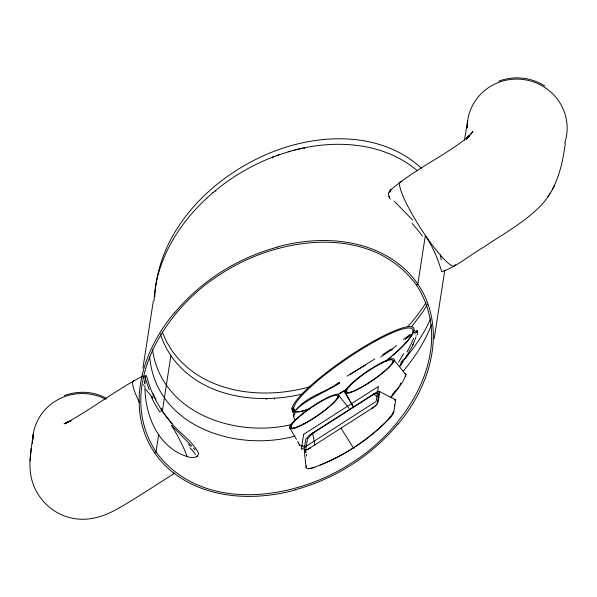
<?xml version="1.0" encoding="UTF-8"?>
<svg xmlns="http://www.w3.org/2000/svg" width="597" height="597" viewBox="0 0 597 597"><rect width="100%" height="100%" fill="white"/><g stroke="black" fill="none" stroke-linecap="round" stroke-linejoin="round"><path stroke-width="0.9" d="M143.302 384.625L143.295 385.416M144.929 383.983C145.138 374.506 145.646 371.162 148.571 382.968C152.713 396.139 159.668 408.326 168.339 419.042C176.981 431.765 192.04 439.765 198.734 453.623C195.868 461.615 183.495 455.339 178.257 452.899C154.757 439.84 144.743 411.378 144.922 385.677M154.772 296.799C157.809 232.703 207.995 180.458 264.299 155.392C313.537 133.153 379.408 129.362 421.445 168.264M154.086 300.716C155.832 260.911 178.085 224.651 206.763 198.144M32.499 439.25C30.828 451.653 28.507 464.265 31.104 476.719C35.133 497.316 52.111 514.524 72.834 518.293C88.199 521.442 103.736 516.606 117.079 509.122C136.765 497.861 155.616 485.227 174.787 473.115M466.981 127.997L467.13 126.303M467.578 121.206L467.279 124.601A50.014 48.551 8.8 0 1 526.166 79.976A50.014 48.551 8.8 0 1 564.792 142.862M32.574 441.004L32.335 443.646L32.522 441.81M32.731 439.243L33.119 434.84M306.388 465.764C304.56 470.137 310.612 468.615 312.671 467.854M31.231 448.481L30.037 460.712M32.693 440.004L33.216 434.571M467.018 127.833L467.712 120.594M298.776 443.25C298.679 446.414 303.283 446.131 305.47 446.243M391.983 348.864L391.893 349.551L380.655 356.991M293.478 413.96L293.358 415.213M390.811 397.55L397.505 389.468L402.714 381.781L405.826 375.461L405.96 373.961L405.117 373.707M142.937 368.05L153.325 300.948M160.959 411.878L161.481 408.535M158.668 434.735L156.011 451.907C201.286 513.659 294.209 500.48 351.029 463.287C407.676 428.415 457.795 348.984 416.437 285.015C371.162 223.263 278.247 236.442 221.427 273.642C164.779 308.507 114.654 387.938 156.011 451.907L154.623 452.795M162.347 410.99L170.906 355.678L166.324 348.163L162.451 340.006L160.302 333.887M393.356 411.699L393.192 412.751M434.198 338.633L444.817 270.06M467.279 123.392L464.451 140.161M565.322 143.205C562.217 167.235 555.897 192.518 537.069 209.278C521.099 224.345 501.644 235.017 483.54 247.248C469.6 255.15 457.317 266.434 441.996 271.672M394.326 405.415L394.401 404.967M389.162 192.174L389.274 191.764M393.162 412.9L393.132 413.012A12.097 0.746 -66.8 0 0 393.132 412.878M294.858 411.669C304.768 396.766 325.492 392.602 339.238 382.371A1.664 0.5 59.9 0 1 339.171 383.349C324.835 392.722 307.448 398.348 295.179 410.706M415.967 337.036L415.81 337.521M415.579 338.193L415.184 339.268M293.381 411.587L293.075 412.728L292.366 409.751M414.893 340.029L414.654 340.618M197.391 456.399L197.577 455.75A50.014 48.551 8.8 0 1 196.45 456.914M310.507 448.048C309.433 447.384 305.485 451.772 304.171 449.526L305.806 439.138L309.544 435.012L377.073 391.848L379.356 391.401L395.669 399.841L393.983 411.4L392.833 413.773A9.462 1.537 -45.9 0 1 390.52 417.303L390.162 417.676M414.4 341.223L414.049 342.059M430.691 318.485C424.34 333.283 415.064 346.656 404.773 358.969M431.489 324.664C424.967 341.603 415.072 357.073 403.385 370.916M413.863 342.484L413.467 343.365M413.363 343.588L412.482 345.447M413.243 344.529L405.236 358.424M552.568 188.868L554.71 185.189M548.009 196.749L549.971 193.368M407.624 354.454L399.706 366.431M293.955 410.393L294.612 409.408M427.31 304.552L423.198 311.35L411.482 326.947M393.027 413.46L387.804 420.057A203.898 201.204 53.7 0 1 353.394 447.884M426.131 302.403L425.325 303.694A191.018 185.428 8.8 0 1 407.803 326.708M400.594 384.184L400.296 384.662M466.399 138.877L468.264 135.915L466.541 138.892L472.951 131.624L466.481 138.832L467.026 138.064M399.43 386.005L399.094 386.513M294.605 411.505L294.881 411.109M398.221 387.796L397.289 389.11M402.699 362.185L399.841 366.155M397.005 389.513L396.707 389.908M174.354 312.806C148.071 344.066 131.034 387.781 143.049 428.474A90.281 87.64 8.8 0 0 154.608 452.81A90.281 87.64 8.8 0 0 173.234 472.608M398.095 424.116C424.377 392.863 441.414 349.141 429.4 308.448A90.281 87.64 8.8 0 0 417.84 284.112A90.281 87.64 8.8 0 0 399.221 264.314M393.087 394.565L392.513 395.259M392.281 395.535L391.93 395.953M466.481 138.832L469.309 135.952L466.779 138.295M391.811 396.095L390.722 397.341M390.192 190.503C413.878 169.391 443.944 156.563 468.63 136.579M387.498 420.422L388.266 419.654M387.296 420.624C368.222 439.78 345.185 454.966 320.096 465.026M396.423 345.447L391.893 349.551A1.664 0.985 54.4 0 1 390.542 349.484L382.684 354.693M206.749 198.159L212.935 192.674M310.44 447.66L309.268 448.623M212.942 192.667C232.457 176.093 255.053 163.138 279.239 154.713M375.177 406.266L377.267 403.721L378.879 393.319L378.55 392.871L373.707 394.311L312.619 433.452L307.477 438.952L305.821 449.414L306.567 449.937M403.415 339.574L410.154 334.41M405.214 339.372L412.206 334.059M340.977 428.086L353.372 447.929A203.89 201.196 53.7 0 1 313.723 467.548L312.574 467.914M374.028 407.139L373.521 407.467M308.955 448.84L308.321 449.243M416.437 285.015L417.825 284.127L425.295 235.89C432.87 246.561 437.817 258.777 441.593 271.225M310.216 447.817L372.222 408.191M394.333 400.184L395.512 399.729M373.461 407.505L372.461 408.072M69.842 421.325L64.043 423.818L69.006 421.624L65.991 423.019C91.96 408.915 115.43 390.468 141.519 376.692M307.701 449.563L306.955 449.854M336.23 384.632L339.111 383.05M313.597 467.503L313.097 467.705M389.938 191.279L390.572 191.033M313.746 467.444L314.47 467.175M273.844 156.675L272.381 157.235L272.739 158.078M68.558 421.773L69.215 421.527M276.777 155.586L277.269 155.407M277.762 155.235L278.254 155.056M278.747 154.884L290.194 151.257M69.468 421.415L67.058 422.213L70.804 421.019L70.401 421.139M70.356 421.161L70.834 421.012L70.013 421.258M288.187 151.839L289.194 151.541M498.764 81.192C513.793 75.416 531.24 77.259 544.762 85.99M64.2 395.624C77.782 390.565 93.662 391.095 106.341 398.386M290.209 151.25L293.254 150.414M293.224 150.429L294.269 150.145M277.053 246.994C317.462 235.808 364.998 237.651 399.229 264.299M295.403 489.928C254.994 501.114 207.457 499.271 173.22 472.623M309.821 386.729C262.337 400.393 201.868 393.393 171.645 350.163L166.511 341.611L162.153 331.857M294.231 150.16L295.284 149.884M70.252 421.139L70.901 420.975M295.246 149.899L297.321 149.384M294.955 436.094C235.748 452.354 155.81 426.437 149.705 356.872M296.261 149.646C336.783 139.399 384.125 142.579 417.131 170.548M298.299 149.146L301.358 148.452M302.537 393.983C256.247 405.132 199.771 397.117 170.906 355.678M302.38 148.228L303.403 148.011M291.739 424.512C235.905 438.071 161.242 413.505 152.541 349.491M309.865 468.451L308.88 468.421M416.43 330.096L417.572 330.738L417.646 332.887L413.945 330.283L412.975 331.596L413.9 332.245M379.356 391.401L379.67 391.998L378.095 402.154C377.14 404.975 372.58 407.512 371.685 408.624M374.662 394.326L373.618 393.707L373.707 394.311L378.931 397.415M191.853 446.19L171.488 425.34A50.014 8.089 57.3 0 1 186.883 456.13M412.587 219.994L394.147 201.092M215.316 190.682L215.927 191.376M193.532 448.041L195.018 449.839M349.096 408.363L338.917 395.736L337.603 396.729L338.738 398.132M405.975 374.819L394.304 360.342L392.998 361.327L393.729 362.23M304.485 450.123L306.112 452.586L304.171 449.526L306.104 467.615M353.588 447.772L353.917 448.325M291.567 427.601L290.993 426.601L289.538 427.377L290.687 429.385M291.261 430.392L296.433 439.422M297.582 441.429L298.731 443.437M345.111 392.819L353.178 406.975M347.312 392.55L346.417 390.983L344.969 391.751L345.857 393.319M346.745 394.886L349.417 399.587M350.305 401.154L351.2 402.721M352.088 404.288L352.976 405.856M144.511 375.864L149.168 389.677M152.213 396.729L152.869 398.087A50.014 8.089 57.3 0 0 145.549 389.334M293.605 416.43L293.425 415.751M294.373 411.02L293.664 408.049L292.037 408.4L292.231 409.214M304.433 147.802L304.634 148.69M314.977 445.011L312.537 432.847M306.351 454.459L306.522 456.071M274.463 398.184L274.53 399.094M266.143 398.527L266.165 399.438M310.253 408.4A73.356 13.037 -34.3 0 1 312.918 383.662A73.356 13.037 -34.3 0 1 401.982 328.051A73.356 13.037 -34.3 0 1 385.423 361.469M347.394 388.595A73.356 13.037 -34.3 0 1 337.402 394.662M189.853 447.757A48.417 9.671 31.3 0 1 195.473 454.66M196.652 456.377A48.439 11.142 26.3 0 1 196.241 456.556M172.093 423.624A44.782 12.612 51.7 0 1 162.63 411.654M139.362 402.251A50.014 8.089 57.3 0 1 134.355 380.565M188.548 444.414A49.678 7.149 36.4 0 1 190.368 446.25M159.847 411.997A44.782 15.164 51.9 0 1 151.556 397.438M397.93 423.989A205.487 199.473 8.8 0 1 295.343 489.734M299.276 445.071A30.231 6.671 -16.3 0 1 299.306 444.974M294.022 414.072A1.664 1.619 8.8 0 1 293.411 414.318M365.461 364.931A73.894 0.828 -31.7 0 1 350.387 374.259M416.378 331.857A76.55 6 -33.3 0 1 417.378 333.223M412.087 223.435A44.305 10.589 51.4 0 1 422.43 236.181M441.28 259.896A48.872 2.336 82.4 0 1 440.332 254.68M142.385 376.035A48.267 4.209 83.3 0 1 142.541 376.229M143.011 377.02A48.267 4.209 83.3 0 1 143.452 378.02M156.078 399.848A47.245 8.5 58.4 0 1 153.145 393.632M174.518 312.94A205.487 199.473 8.8 0 1 277.112 247.195M389.923 192.1A48.73 11.552 29.9 0 1 390.953 189.062M389.677 197.241A48.723 11.194 26.3 0 1 389.08 192.137M390.334 199.211A49.67 9.806 31.8 0 1 388.632 196.42M413.669 338.223A80.834 8.38 -56.3 0 1 407.109 351.932M403.139 359.513A81.267 20.313 -44.5 0 1 400.609 363.155M294.836 419.519A80.811 18.955 -16.3 0 1 295.575 412.176M144.384 383.125A49.447 5.254 82 0 1 144.437 381.558M309.268 408.908A71.797 12.761 -34.3 0 1 313 384.796A71.797 12.761 -34.3 0 1 397.371 330.738A71.797 12.761 -34.3 0 1 393.632 354.842M391.639 356.588A71.797 12.761 -34.3 0 1 386.356 361.058M346.85 389.289A71.797 12.761 -34.3 0 1 339.865 393.542M416.102 335.708A78.505 7.992 -56.8 0 1 416.027 335.992M403.736 353.648A80.901 11.664 -51.8 0 1 398.609 362.006M374.886 358.939A70.618 1.254 -31.6 0 1 347.096 376.125M414.064 332.425A74.371 6.119 -33.2 0 1 415.034 333.857M392.96 355.051A80.931 5.41 -45 0 1 396.132 352.2M302.701 445.638A30.477 7.888 -20.7 0 1 302.56 445.593M400.811 383.162A30.462 4.47 -50.7 0 1 399.99 384.49M395.52 390.475A31.469 7.06 -47.1 0 1 392.207 394.662M417.601 334.507A1.664 1.619 8.8 0 1 417.027 334.387M405.893 376.431A1.664 1.612 9.8 0 1 405.087 376.177M311.664 468.115A6.821 1.709 -24.5 0 1 310.261 468.376M310.052 468.526A8.015 1.992 -24.3 0 1 309.746 468.541M308.642 468.511A11.619 2.642 -22.1 0 1 308.358 468.414M392.542 413.967A9.567 0.836 -56.5 0 1 392.46 414.146M389.983 417.728A5.686 1.201 -44.6 0 1 388.319 419.482M32.693 439.093A50.014 48.551 8.8 0 1 105.766 399.274M455.19 264.471A50.014 8.089 57.3 0 1 420.676 228.308A50.014 8.089 57.3 0 1 402.035 181.607M303.649 434.355L301.321 449.392L376.125 401.453L378.453 386.416L303.649 434.355M359.446 388.475A29.716 5.276 -34.3 0 0 394.229 359.379A29.716 5.276 -34.3 0 0 355.23 380.282A29.716 5.276 -34.3 0 0 359.446 388.475M304.037 423.982A29.716 5.276 -34.3 0 0 338.82 394.893A29.716 5.276 -34.3 0 0 299.821 415.788A29.716 5.276 -34.3 0 0 304.037 423.982M303.567 423.982A28.052 4.985 -34.3 0 0 337.603 396.192A28.052 4.985 -34.3 0 0 301.724 414.818A28.052 4.985 -34.3 0 0 303.567 423.982M358.663 388.654A28.052 5 -34.4 0 0 393.027 360.767A28.052 5 -34.4 0 0 357.439 379.043A28.052 5 -34.4 0 0 358.663 388.654"/></g></svg>
